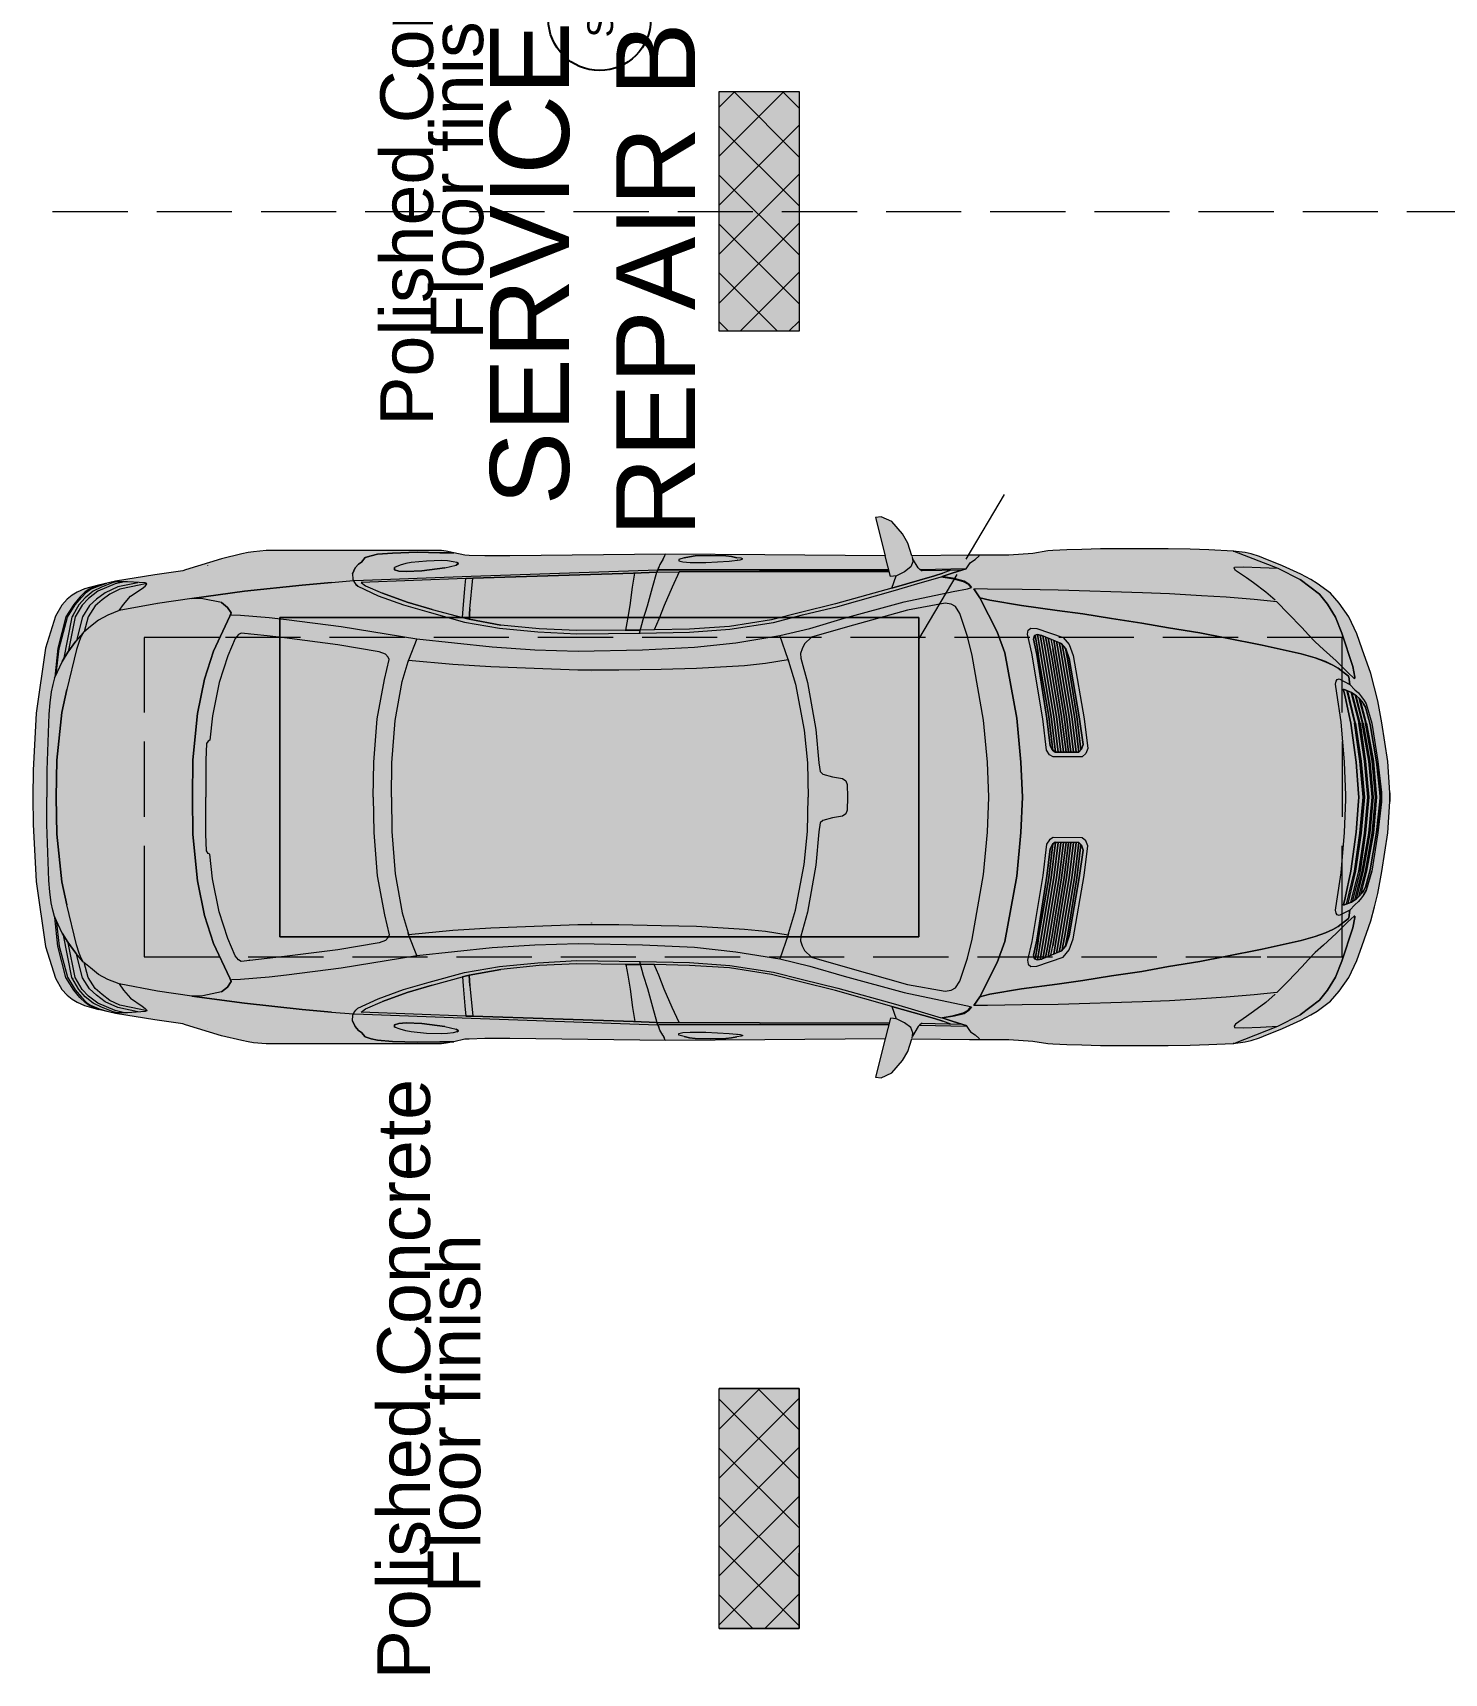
# Model space of a CAD drawing. Header units: millimetres. Extents: x -434067 to 834715, y -524312 to 693139.
# Drawn here: x 233157 to 238457, y 244383 to 250542 of the extents above; entities that cross this region are included whole.
import ezdxf

# ---------------------------------------------------------------- set-up
doc = ezdxf.new("R2010")
doc.units = ezdxf.units.MM
doc.layers.get('0').update_dxf_attribs({"color": 120})
doc.layers.add('Labels', color=7, linetype='Continuous')
doc.layers.add('PDF_2D Drafting - General', color=7, linetype='Continuous')
doc.layers.add('PDF_Interior$-$Furniture$', color=7, linetype='Continuous', true_color=0x6a6a6a)
doc.styles.add('PDF Arial-BoldMT', font='arial.ttf')
doc.styles.add('PDF ArialMT', font='arial.ttf')
doc.styles.get("Standard").update_dxf_attribs({"font": 'arial.ttf'})

# ---------------------------------------------------------------- blocks, each defined once
blk = doc.blocks.new('SD')
blk.add_circle((-7.6, 4.5), 100)
at = {"insert": (-43, 28.4), "char_height": 50, "attachment_point": 1}
blk.add_mtext_dynamic_manual_height_columns('SD', width=168.258, gutter_width=12.5, heights=[2.5], dxfattribs=at)

msp = doc.modelspace()

# ---------------------------------------------------------------- hatches: boundary and pattern name
at = {"layer": 'PDF_Interior$-$Furniture$', "true_color": 0xffffff, "transparency": 33554559}
for points in [[(238252.9, 247687.7), (238244.6, 247805.5), (238223, 247950.9), (238207.5, 248033.1), (238195, 248082.7), (238181, 248135.7), (238148.2, 248227.6), (238128.8, 248284.7), (238098.5, 248348.4), (238062.2, 248400), (238029.3, 248437.7), (237980.1, 248474.5), (237955.6, 248489.1), (237918.9, 248508.9), (237849.4, 248540.4), (237778.2, 248568.8), (237762.5, 248575.1), (237732.1, 248585.2), (237709.2, 248590.2), (237663.6, 248596), (237572.9, 248600.3), (237503.1, 248602.6), (237419.7, 248603.9), (237166.1, 248603.9), (237096, 248601.9), (237039.2, 248600.3), (236987, 248597.9), (236968.2, 248596.5), (236912.5, 248586.9), (236822.4, 248580.9), (236674.6, 248580.9), (236458.1, 248578.3), (236442.2, 248626.1), (236422.7, 248660.5), (236382, 248707), (236342.4, 248724.7), (236320.7, 248722.3), (236357.6, 248578.6), (235905.9, 248582.4), (235533.4, 248584.7), (234948.3, 248578), (234854.5, 248578), (234794.9, 248579.7), (234779.3, 248580.2), (234737.7, 248589.6), (234709.5, 248595.4), (234691.6, 248597.9), (234032.9, 248597.9), (233985.5, 248593.5), (233965.6, 248590.1), (233941.6, 248585.5), (233866, 248567.1), (233730.1, 248525.8), (233720.2, 248522.3), (233615, 248507.2), (233467.8, 248483.5), (233402.9, 248468.2), (233350.7, 248454.1), (233323.8, 248441.2), (233304.5, 248430.2), (233285.9, 248415.4), (233266.1, 248393.2), (233241.7, 248350.9), (233205.1, 248231.7), (233169.9, 247987.7), (233158.6, 247773.9), (233156.8, 247671.7), (238252.9, 247671.7)], [(238252.9, 247655.5), (238252.9, 247671.7), (233156.8, 247671.7), (233158.6, 247569.3), (233169.9, 247355.6), (233205.1, 247111.6), (233241.7, 246992.3), (233266.1, 246950.1), (233285.9, 246928), (233304.5, 246913), (233323.8, 246902), (233350.7, 246889.1), (233402.9, 246875.1), (233467.8, 246859.9), (233615, 246836.1), (233720.2, 246820.9), (233730.1, 246817.6), (233866, 246776.1), (233941.6, 246757.7), (233965.6, 246753.1), (233985.5, 246749.7), (234032.9, 246745.4), (234691.6, 246745.4), (234709.5, 246747.8), (234737.7, 246753.7), (234779.3, 246763.2), (234794.9, 246763.5), (234854.5, 246765.2), (234948.3, 246765.4), (235533.4, 246758.5), (235905.9, 246760.8), (236357.6, 246764.6), (236320.7, 246620.9), (236342.4, 246618.7), (236382, 246636.3), (236422.7, 246682.8), (236442.2, 246717.1), (236458.1, 246764.9), (236674.6, 246762.4), (236822.4, 246762.2), (236912.5, 246756.4), (236968.2, 246746.8), (236987, 246745.3), (237039.2, 246743.1), (237096, 246741.5), (237166.1, 246739.4), (237419.7, 246739.4), (237503.1, 246740.7), (237572.9, 246743.1), (237663.6, 246747.1), (237709.2, 246753), (237732.1, 246758.2), (237762.5, 246768.2), (237778.2, 246774.3), (237849.4, 246803), (237918.9, 246834.4), (237955.6, 246854.1), (237980.1, 246868.8), (238029.3, 246905.6), (238062.2, 246943.4), (238098.5, 246994.9), (238128.8, 247058.5), (238148.2, 247115.5), (238181, 247207.7), (238195, 247260.5), (238207.5, 247310.2), (238223, 247392.4), (238244.6, 247537.7)]]:
    msp.add_hatch(color=7, dxfattribs=at).paths.add_polyline_path(points)

# ---------------------------------------------------------------- linework, layer by layer
at = {"layer": 'PDF_2D Drafting - General', "color": 253, "lineweight": 18, "true_color": 0xaaaaaa}
for points in [[(235734.7, 250078.9), (235977.1, 250321.3)], [(235734.7, 250262.7), (235793.3, 250321.3)], [(236034.5, 250075.4), (235788.6, 250321.3)], [(236034.5, 250259.2), (235972.4, 250321.3)], [(235734.7, 249894.9), (236034.5, 250194.9)], [(236034.5, 249891.6), (235734.7, 250191.5)], [(235734.7, 249711.1), (236034.5, 250011.1)], [(236034.5, 249707.7), (235734.7, 250007.7)], [(235734.7, 249527.3), (236034.5, 249827.3)], [(236034.5, 249523.9), (235734.7, 249823.9)], [(235953.2, 249421.5), (235734.7, 249640.1)], [(235812.5, 249421.5), (236034.5, 249643.5)], [(235769.4, 249421.5), (235734.7, 249456.3)], [(235996.3, 249421.5), (236034.5, 249459.7)], [(235734.7, 245299.3), (235886.4, 245451.1)], [(236034.5, 245295.9), (235879.3, 245451.1)], [(235734.7, 245115.5), (236034.5, 245415.4)], [(236034.5, 245112.1), (235734.7, 245411.9)], [(235734.7, 244931.6), (236034.5, 245231.6)], [(236034.5, 244928.3), (235734.7, 245228.1)], [(235734.7, 244747.8), (236034.5, 245047.8)], [(236034.5, 244744.3), (235734.7, 245044.3)], [(235734.7, 244564), (236034.5, 244864)], [(236034.5, 244560.5), (235734.7, 244860.5)], [(235860, 244551.2), (235734.7, 244676.7)], [(235905.7, 244551.2), (236034.5, 244680.2)]]:
    msp.add_lwpolyline(points, dxfattribs=at)
at = {"layer": 'PDF_2D Drafting - General', "color": 8, "lineweight": 15, "true_color": 0x7f7f7f}
for points in [[(236034.5, 249421.5), (235734.7, 249421.5), (235734.7, 250321.3), (236034.5, 250321.3)], [(236484.3, 248346.8), (234084.5, 248346.8), (234084.5, 247147), (236484.3, 247147)], [(236484.3, 247147), (236484.3, 248346.8), (234084.5, 248346.8), (234084.5, 247147)], [(236034.5, 244551.2), (235734.7, 244551.2), (235734.7, 245451.1), (236034.5, 245451.1)]]:
    msp.add_lwpolyline(points, close=True, dxfattribs=at)
for points in [[(233231.4, 249871.3), (233513.6, 249871.3)], [(233622.6, 249871.3), (233904.8, 249871.3)], [(234013.8, 249871.3), (234295.8, 249871.3)], [(234405, 249871.3), (234687, 249871.3)], [(234796.1, 249871.3), (235078.2, 249871.3)], [(235187.2, 249871.3), (235469.4, 249871.3)], [(235578.4, 249871.3), (235860.6, 249871.3)], [(235969.6, 249871.3), (236251.8, 249871.3)], [(236360.8, 249871.3), (236643, 249871.3)], [(236752, 249871.3), (237034.2, 249871.3)], [(237143.1, 249871.3), (237425.4, 249871.3)], [(237534.3, 249871.3), (237816.6, 249871.3)], [(237925.5, 249871.3), (238207.8, 249871.3)], [(238316.7, 249871.3), (238598.8, 249871.3)], [(236662, 248565.9), (236805.4, 248808.9)], [(236484.3, 248264.8), (236627.7, 248507.7)], [(234084.5, 247147), (234084.5, 248346.8)], [(234084.5, 248346.8), (236484.3, 248346.8)], [(236484.3, 248346.8), (236484.3, 247147)], [(233856.7, 248272), (233574.4, 248272), (233574.4, 247989.8)], [(234162.2, 248272), (233879.9, 248272)], [(234553.4, 248272), (234271.1, 248272)], [(234944.6, 248272), (234662.3, 248272)], [(235335.8, 248272), (235053.5, 248272)], [(235727, 248272), (235444.7, 248272)], [(236118, 248272), (235835.9, 248272)], [(236509.2, 248272), (236227.1, 248272)], [(236900.4, 248272), (236618.3, 248272)], [(237291.6, 248272), (237009.3, 248272)], [(237682.8, 248272), (237400.5, 248272)], [(238074, 247989.8), (238074, 248272), (237791.7, 248272)], [(233574.4, 247880.8), (233574.4, 247598.6)], [(238074, 247880.8), (238074, 247598.6)], [(233574.4, 247489.6), (233574.4, 247354.2), (233574.4, 247072), (233856.7, 247072)], [(237791.7, 247072), (238074, 247072), (238074, 247354.2), (238074, 247489.6)], [(236484.3, 247147), (234084.5, 247147)], [(233965.6, 247072), (234247.9, 247072)], [(234356.8, 247072), (234639.1, 247072)], [(234748, 247072), (235030.1, 247072)], [(235139.2, 247072), (235421.3, 247072)], [(235530.4, 247072), (235812.5, 247072)], [(235921.5, 247072), (236203.7, 247072)], [(236312.7, 247072), (236594.9, 247072)], [(236703.8, 247072), (236986.1, 247072)], [(237095, 247072), (237377.3, 247072)], [(237486.2, 247072), (237768.5, 247072)], [(236034.5, 244942.4), (236034.5, 245169), (236034.5, 245451.1), (235734.7, 245451.1)], [(235734.7, 244551.2), (236034.5, 244551.2), (236034.5, 244833.5)]]:
    msp.add_lwpolyline(points, dxfattribs=at)
at = {"layer": 'PDF_2D Drafting - General', "color": 7, "lineweight": 0, "true_color": 0xffffff, "transparency": 33554559}
for points in [[(236034.5, 249421.5), (235734.7, 249421.5), (236034.5, 250321.3), (235734.7, 250321.3)], [(236484.3, 247147), (234084.5, 247147), (236484.3, 248346.8), (234084.5, 248346.8)], [(234084.5, 247147), (234084.5, 248346.8), (236484.3, 247147), (236484.3, 248346.8)], [(236484.3, 247147), (234084.5, 247147), (236484.3, 248346.8), (234084.5, 248346.8)], [(236034.5, 244551.2), (235734.7, 244551.2), (236034.5, 245451.1), (235734.7, 245451.1)]]:
    msp.add_solid(points, dxfattribs=at)
at = {"layer": 'PDF_2D Drafting - General', "lineweight": 0, "transparency": 33554559}
for points in [[(236484.3, 247147), (234084.5, 247147), (236484.3, 248346.8), (234084.5, 248346.8)], [(234084.5, 247147), (234084.5, 248346.8), (236484.3, 247147), (236484.3, 248346.8)], [(236484.3, 247147), (234084.5, 247147), (236484.3, 248346.8), (234084.5, 248346.8)]]:
    msp.add_solid(points, dxfattribs=at)
at = {"layer": 'PDF_Interior$-$Furniture$', "lineweight": 20}
for points in [[(238252.9, 247687.7), (238252.9, 247671.7), (238252.9, 247687.7), (238252.9, 247671.7), (238252.9, 247655.5), (238252.9, 247671.7), (238252.9, 247687.7), (238244.6, 247805.5), (238223, 247950.9), (238207.5, 248033.1), (238195, 248082.7), (238181, 248135.7), (238148.2, 248227.6), (238128.8, 248284.7), (238098.5, 248348.4), (238062.2, 248400), (238029.3, 248437.7), (237980.1, 248474.5), (237955.6, 248489.1), (237918.9, 248508.9), (237849.4, 248540.4), (237778.2, 248568.8), (237762.5, 248575.1), (237732.1, 248585.2), (237709.2, 248590.2), (237663.6, 248596), (237572.9, 248600.3), (237503.1, 248602.6), (237419.7, 248603.9), (237166.1, 248603.9), (237096, 248601.9), (237039.2, 248600.3), (236987, 248597.9), (236968.2, 248596.5), (236912.5, 248586.9), (236822.4, 248580.9), (236674.6, 248580.9), (236458.1, 248578.3), (236442.2, 248626.1), (236422.7, 248660.5), (236382, 248706.9), (236342.4, 248724.7), (236320.7, 248722.3), (236357.6, 248578.6), (235905.9, 248582.4), (235533.4, 248584.7), (234948.3, 248578), (234854.5, 248578), (234794.9, 248579.7), (234779.3, 248580.2), (234737.5, 248589.6), (234709.5, 248595.4), (234691.6, 248597.9), (234032.9, 248597.9), (233985.5, 248593.5), (233965.6, 248590.1), (233941.6, 248585.5), (233866, 248567.1), (233730.1, 248525.8), (233720.2, 248522.3), (233615, 248507.2), (233467.8, 248483.5), (233402.9, 248468.2), (233350.7, 248454.1), (233323.8, 248441.2), (233304.5, 248430.2), (233285.9, 248415.4), (233266.1, 248393.2), (233241.7, 248350.9), (233205.1, 248231.7), (233169.9, 247987.7), (233158.6, 247773.9), (233156.8, 247671.7), (233158.6, 247569.3), (233169.9, 247355.6), (233205.1, 247111.6), (233241.7, 246992.3), (233266.1, 246950.1), (233285.9, 246928), (233304.5, 246913), (233323.8, 246902), (233350.7, 246889.1), (233402.9, 246875.1), (233399.1, 246876.7), (233368.2, 246890.2), (233353.1, 246901.1), (233333.9, 246920.3), (233311.2, 246947.8), (233281.4, 246994.9), (233250.4, 247112.2), (233239.1, 247220.6)], [(235531, 248584.7), (235527.1, 248574.3), (235522.1, 248564.7), (235511.9, 248545.9), (235507.9, 248535.3), (235504, 248525.6), (235507.9, 248535.3)], [(235644.3, 248577.5), (235643.6, 248577.5), (235623.3, 248574.5), (235602.3, 248569.9), (235582.5, 248564.7), (235582.3, 248559.1), (235597.9, 248555.2), (235625.2, 248553.1), (235683.9, 248553.6), (235771.6, 248558.3), (235813.4, 248563.2), (235822.6, 248566.5), (235817.2, 248568.7)], [(235602.3, 248569.9), (235623.3, 248574.5), (235643.6, 248577.5)], [(236074.6, 248305.6), (236203.5, 248343.8), (236429, 248405), (236613.4, 248444), (236666.4, 248454.2), (236681.8, 248459.1), (236671.1, 248471.2), (236653.5, 248483), (236617.5, 248492.6), (236571.3, 248500.1), (236604.8, 248511.6), (236632.5, 248520.4), (236661.5, 248529.2), (236671.3, 248544), (236678.1, 248552.6), (236695, 248564.1), (236709.8, 248577.5), (236711.2, 248580.9)], [(236458.6, 248575.8), (236461.9, 248555.8), (236453.8, 248536.8), (236430.3, 248518.5), (236399.8, 248503.1), (236377.9, 248500.9), (236357.6, 248578.6)], [(237666.4, 248596), (237663.6, 248596), (237666.4, 248596), (237831.4, 248531.1), (237916.4, 248489.1), (237987.8, 248433.6), (238018.3, 248396.7), (238048, 248347.6), (238018.3, 248396.7), (237987.8, 248433.6), (237916.4, 248489.1)], [(233814.5, 248540.7), (233814.2, 248541.5)], [(234279, 248478), (234168.2, 248468.4), (233952, 248445.3), (234168.2, 248468.4), (234279, 248478), (234360.5, 248484.9), (234364.2, 248485.3), (234802.4, 248501.5), (235504, 248525.6), (235888, 248525.3), (236370.8, 248525.9), (235888, 248525.3), (235508.9, 248525.6)], [(234357, 248511), (234366.7, 248532.4), (234379.6, 248547.3), (234386.9, 248552.2), (234391.3, 248554.7), (234386.9, 248552.2), (234379.6, 248547.3), (234366.7, 248532.4), (234357, 248511), (234358.1, 248490.4), (234361.9, 248481.6), (234369.3, 248470.9)], [(234364.2, 248485.3), (234802.4, 248501.5), (235504, 248525.6), (235499.8, 248516.8), (235504, 248525.6)], [(234577.6, 248552.8), (234557.5, 248548.7), (234536.7, 248542.7), (234515.2, 248534.6), (234515.2, 248525.9), (234530.9, 248520.9), (234558.4, 248518.7), (234617.1, 248521.7), (234704.5, 248532.7), (234617.1, 248521.7), (234558.4, 248518.7), (234530.9, 248520.9), (234515.2, 248525.9), (234515.2, 248534.6)], [(234735.1, 248555.6), (234714.1, 248558.9), (234693, 248560.5), (234635.6, 248558.1), (234578.2, 248552.8), (234577.6, 248552.8), (234557.5, 248548.7), (234536.7, 248542.7)], [(234749.6, 248553), (234735.1, 248555.6), (234714.1, 248558.9), (234693, 248560.5), (234635.6, 248558.1), (234578.2, 248552.8)], [(234685.6, 248530.3), (234685.3, 248531.6)], [(234704.5, 248532.7), (234746, 248542.4)], [(234798.3, 248379.1), (234795.4, 248339.7), (234798.3, 248379.1), (234809, 248494.2), (235412.3, 248513.3), (235499.8, 248516.8), (235584.5, 248517.9), (235886.2, 248519.2), (236372.7, 248519.5), (235886.2, 248519.2), (235584.5, 248517.9)], [(235435.3, 248287.9), (235449, 248339.1), (235464.5, 248389.9), (235483.7, 248459.2), (235499.8, 248516.8), (235412.3, 248513.3), (234809, 248494.2)], [(236604.6, 248523.9), (236574.3, 248512.7), (236542.5, 248503), (236382.6, 248457.2), (236170.5, 248397.8), (236039.8, 248365.1), (235931.2, 248337.7), (235772.7, 248312.5), (235622.6, 248303.3), (235490.8, 248300.3), (235438.1, 248299.2)], [(235583.9, 248517.9), (235557.5, 248461), (235527.9, 248391.6), (235507.9, 248339.9), (235489.8, 248300.1)], [(235522.1, 248564.7), (235527.1, 248574.3)], [(235524.3, 248559.6), (235523.8, 248559.6)], [(235582.5, 248564.7), (235582.3, 248559.1), (235597.9, 248555.2), (235625.2, 248553.1), (235683.9, 248553.6), (235771.6, 248558.3), (235813.4, 248563.2), (235822.6, 248566.5), (235817.2, 248568.7), (235801, 248571), (235780.1, 248575.4), (235801, 248571)], [(235802.6, 248561.9), (235802.3, 248562.1)], [(236496, 248520.6), (236487.6, 248526.5), (236481, 248532.7), (236459.8, 248568.4)], [(236487, 248527.2), (236662.6, 248530.8)], [(236647.1, 248524.8), (236494.6, 248521.5)], [(236661.5, 248529.2), (236632.5, 248520.4), (236604.8, 248511.6), (236571.3, 248500.1), (236617.5, 248492.6), (236653.5, 248483), (236671.1, 248471.2), (236681.8, 248459.1)], [(236657.5, 248528.1), (236657.5, 248528.1)], [(237821.8, 248411.1), (237787.3, 248442.1), (237740.9, 248476.5), (237713.7, 248495.1), (237673, 248523.2), (237668.1, 248531.4), (237669.7, 248536.1), (237702.7, 248537.1), (237766.6, 248534.4), (237831.4, 248531.1)], [(237831.4, 248531.1), (237831.4, 248531.1)], [(237831.4, 248531.1), (237831.4, 248531.1)], [(233402.9, 248468.2), (233399.1, 248466.6), (233368.2, 248453.1), (233353.1, 248442.3), (233333.9, 248422.9), (233311.2, 248395.4), (233281.4, 248348.4), (233250.4, 248231.1), (233239.1, 248122.8)], [(233245, 248133.8), (233255.9, 248230.3), (233286.6, 248347.5), (233316.4, 248394.5), (233339.2, 248422), (233359, 248441.9), (233373.8, 248452.5), (233405.6, 248465.7), (233435, 248475.1)], [(233473, 248480.6), (233458.7, 248477.3), (233415.2, 248460), (233384, 248444.9), (233353.7, 248420.6), (233329.6, 248394.2), (233303.7, 248347.9), (233271.6, 248189.4)], [(233501, 248480.6), (233465.5, 248472.6), (233401.2, 248444.9), (233366.3, 248418.4), (233342.1, 248393.4), (233315.6, 248348.4), (233289.4, 248218.2)], [(233551.7, 248477.2), (233475.6, 248461.8), (233428.1, 248439.6), (233395.7, 248415.2), (233369.4, 248391.3), (233343.5, 248349.2), (233321.1, 248260.7)], [(233584.4, 248473.7), (233561.9, 248468.8), (233483.6, 248452.5), (233445.5, 248434.2), (233416.9, 248412.6), (233391.3, 248390.2), (233364.9, 248348.4), (233349.3, 248292.7)], [(233481.7, 248372.3), (233497.6, 248395.6), (233524, 248426.4), (233567.5, 248455.6), (233579.3, 248464.6), (233583.9, 248470.1), (233584.4, 248474), (233579.3, 248476.2), (233513, 248480.6), (233457.3, 248480.9)], [(233491.1, 248478.4), (233491.4, 248478.4)], [(234377.3, 248464.3), (234369.3, 248470.9), (234377.3, 248464.3), (234453.2, 248428.3), (234549.4, 248393.5), (234644.6, 248366.5), (234778.1, 248329.2), (234908.9, 248306.9), (235053.5, 248293.1), (235199.8, 248285), (235437.2, 248287.9), (235622.4, 248291.5), (235774.6, 248302.6), (235938.1, 248328), (236046.6, 248356.1), (236179.5, 248388), (236396.4, 248448.9), (236468.1, 248469.9), (236568, 248499.3), (236613.9, 248491.5), (236650.9, 248481.6), (236668.8, 248471.2), (236679, 248458.9)], [(234656.5, 248377), (234562.3, 248404.4), (234656.5, 248377), (234769.9, 248345.9), (234773, 248379.1), (234779.6, 248455), (234782.3, 248493.2), (234389.9, 248478.1), (234406.5, 248465.4), (234470, 248438.2)], [(235381.4, 248299.2), (235438.1, 248299.2), (235381.4, 248299.2), (235200.2, 248297.3), (235057.6, 248303.9), (234914.1, 248318.2), (234795.4, 248339.7), (234769.9, 248345.9), (234773, 248379.1), (234779.6, 248455), (234782.3, 248493.2), (234809, 248494.2), (234782.3, 248493.2)], [(235384.2, 248299.2), (235391.6, 248339.7), (235399.4, 248391.6), (235409, 248461), (235416.9, 248513.5)], [(236382.5, 248457), (236399.3, 248503.1)], [(236382.6, 248457.2), (236542.5, 248503), (236574.3, 248512.7)], [(233864.9, 248403), (233888.1, 248384.2), (233902.1, 248363.7), (233896.3, 248351.4), (233834.8, 248220.3), (233802.1, 248115.2), (233775.5, 247986.1), (233757.5, 247811.5), (233755.9, 247671.5), (233757.5, 247811.5), (233775.5, 247986.1), (233802.1, 248115.2), (233834.8, 248220.3), (233896.3, 248351.4), (233902.1, 248363.7), (233888.1, 248384.2), (233864.9, 248403), (233794.7, 248416.8), (233754, 248418.2), (233952, 248445.3), (233754, 248418.2), (233624.8, 248399.2), (233481.7, 248372.3), (233438.4, 248355.6), (233403.5, 248336.6), (233373, 248312.1), (233348.3, 248292), (233347.1, 248292), (233338.8, 248276.4), (233330.3, 248256.4), (233321, 248225.8), (233284.5, 248076.1), (233265.6, 247989.4), (233247.6, 247811), (233244.1, 247671.5), (233247.6, 247811), (233265.6, 247989.4), (233284.5, 248076.1)], [(233623.7, 248396.7), (233623.8, 248396.7)], [(234472.6, 248438.3), (234472.6, 248438.3)], [(236746.3, 247671.8), (236741.1, 247803.1), (236726.8, 247961.1), (236684, 248203.9), (236666.6, 248275.3), (236638.3, 248362.1), (236622.1, 248387.2), (236605.7, 248396.2), (236582.6, 248400), (236441.1, 248374.3), (236215.5, 248311), (236081.2, 248272.5), (236055.1, 248247.1), (236045.5, 248229.4), (236039.8, 248211.5), (236040.3, 248193.5), (236065.8, 248102.6), (236097.6, 247926.2), (236108.7, 247801.4), (236113.9, 247767.7), (236124, 247758.3), (236160, 247748.7), (236197.1, 247742.6), (236209.2, 247733.8), (236214.9, 247719.8), (236215.8, 247671.7), (236214.9, 247623.4), (236209.2, 247609.6), (236197.1, 247600.6), (236160, 247594.6), (236124, 247584.9), (236113.9, 247575.6), (236108.7, 247542), (236097.6, 247417.1), (236065.8, 247240.7), (236040.3, 247149.7), (236039.8, 247131.9), (236045.5, 247114), (236055.1, 247096), (236081.2, 247070.9), (236215.5, 247032.4), (236441.1, 246968.8), (236582.6, 246943.4), (236605.7, 246947), (236622.1, 246956.1), (236638.3, 246981.1), (236666.6, 247067.9), (236684, 247139.3), (236726.8, 247382), (236741.1, 247540.1), (236746.3, 247671.5)], [(238049, 248185.8), (238051.3, 248183.6), (238003.7, 248226.5), (237972.2, 248255), (237947.6, 248280.9), (237921.5, 248308.5), (237871, 248361.8), (237827.6, 248405.5), (237742.8, 248414), (237638.4, 248422.5), (237545, 248428.4), (237424.8, 248435.7), (237324, 248439.6), (237006.8, 248449.5), (236872.1, 248451.7), (236742.2, 248453.1), (236690.2, 248453.9)], [(236730.9, 248416.2), (236730.9, 248416)], [(233308.6, 248353.1), (233307.9, 248352)], [(233372.4, 248391.2), (233372.4, 248391.2)], [(233394.3, 248390.1), (233394.3, 248390.1)], [(233898.8, 248356.7), (233904.8, 248356.4), (233936.7, 248354.7), (234044.4, 248346.5), (234109, 248338.5), (234314.4, 248312.1), (234599.3, 248266), (234739.7, 248251.2), (234881.5, 248235.8), (235042.1, 248225.6), (235204.3, 248220.4), (235445.7, 248225.6), (235641.6, 248234.7), (235796.8, 248252), (235962.2, 248278.4), (236074.3, 248305.8)], [(234769.9, 248345.9), (234795.4, 248339.7), (234914.1, 248318.2)], [(236894.1, 248387.7), (236894.1, 248387.7)], [(236895.4, 248387.6), (236895.4, 248387.6)], [(236895.4, 248387.6), (236895.4, 248387.6)], [(237948.6, 248279.7), (237947.6, 248280.9), (237921.5, 248308.5), (237871, 248361.8)], [(233345.2, 248288.2), (233318.3, 248257.4), (233287.8, 248216), (233266.9, 248181.6), (233238.8, 248119.9), (233231.8, 248095.3), (233225.7, 248067.7), (233220.8, 248026.5), (233217.4, 247983.6), (233209.4, 247773.2), (233208.9, 247671.5)], [(234434.5, 247671.8), (234437, 247803.9), (234449.3, 247966.3), (234477.9, 248113.3), (234494.9, 248188.3), (234491.7, 248198.1), (234480.9, 248209.2), (234457, 248217.7), (234302, 248244), (234101.8, 248270.3), (234037.2, 248277.2), (233939.5, 248287.9), (233929.8, 248282.5), (233916.9, 248267.6), (233888.6, 248202.6), (233856.7, 248101.9), (233831.4, 247977.6), (233821.3, 247885.5), (233814.7, 247882.8), (233809.2, 247873.1), (233806.1, 247810.8), (233806.1, 247671.8)], [(233971, 248283.6), (233968.6, 248284.7)], [(235994.1, 248183), (235992.7, 248188.6), (235962.2, 248278.4)], [(237018.6, 248249.3), (237036.2, 248229.1), (237048.8, 248192.3), (237086.4, 247974), (237100.5, 247869.9), (237094.4, 247852.2), (237085, 247841.3), (236996.1, 247840.5), (236985.6, 247848.1), (236976.5, 247864.9), (236964.4, 247967.3), (236927.1, 248207.8), (236914.4, 248264.6), (236918.5, 248278.7), (236928.2, 248282.7), (236945.5, 248279.5)], [(233266.9, 248181.6), (233287.8, 248216), (233318.3, 248257.4)], [(234599.3, 248266), (234567.1, 248186.6), (234566, 248181.1)], [(236979.9, 248264.9), (236986.9, 248229.8)], [(234503.4, 247671.8), (234505.3, 247800.8), (234517.2, 247959.4), (234544.3, 248106.1), (234566, 248181.1), (234567.1, 248186.6), (234733.9, 248171.2), (234876.2, 248161.9), (235039.7, 248155.8), (235204, 248149.7), (235356.8, 248149.8), (235516, 248153.1), (235649.6, 248156.1), (235829.2, 248166.5), (235908.7, 248174.5), (235992.7, 248188.6), (235994.1, 248183), (236021.1, 248095.7), (236052.9, 247924), (236065.8, 247800.8), (236068.2, 247671.8)], [(235992.8, 248188.3), (235992.8, 248188.3)], [(238092.8, 248142), (238051.3, 248183.6)], [(233238.8, 248119.9), (233239.1, 248122.9)], [(238207.5, 247538), (238221, 247654.4), (238221, 247671.7), (238221, 247654.4), (238207.5, 247538), (238184.7, 247394.2), (238164.1, 247321.2), (238155.1, 247306.1), (238152.9, 247303.3), (238146.1, 247294), (238134.3, 247280.2), (238121.6, 247268.1), (238102, 247248.1), (238098.5, 247219.3), (238102, 247248.1), (238062.2, 247227.5), (238055.1, 247229.5), (238050.4, 247236), (238048.6, 247247.5), (238053.2, 247281), (238069.7, 247388), (238082.1, 247539.8), (238087.2, 247663.2), (238087.2, 247671.7), (238087.2, 247680), (238082.1, 247803.6), (238069.7, 247955.3), (238053.2, 248062.4), (238048.6, 248095.9), (238050.4, 248107.2), (238055.1, 248113.8), (238062.2, 248115.7), (238102, 248095.3), (238098.5, 248123.9), (238102, 248095.3), (238121.6, 248075.3), (238134.3, 248063.2), (238146.1, 248049.2), (238152.9, 248040.1), (238155.1, 248037.1), (238164.1, 248022.1), (238184.7, 247949.2), (238207.5, 247805.3)], [(238095.2, 248139.7), (238092.8, 248142), (238092.5, 248142.4)], [(238094.9, 248140.1), (238118.9, 248117.9)], [(233283.7, 248068.7), (233283.9, 248068.7)], [(238089.4, 248073.1), (238119.2, 247949.2)], [(238124.1, 247949.2), (238094.9, 248070.9)], [(238106.5, 248066.2), (238136.5, 247949.2)], [(238140.5, 247949.2), (238111.1, 248063.7)], [(238121.3, 248056.9), (238149, 247949.2)], [(238152.7, 247949.2), (238125.8, 248053.7)], [(238136.5, 248044.2), (238160.9, 247949.2)], [(238165.2, 247949.2), (238142.5, 248037.4)], [(238155.1, 248037.1), (238164.1, 248022.1), (238184.7, 247949.2)], [(236988.3, 247822.9), (236975.1, 247830.8)], [(233345.2, 247055), (233318.3, 247085.8), (233287.8, 247127.3), (233266.9, 247161.8), (233238.8, 247223.4), (233231.8, 247247.9), (233225.7, 247275.6), (233220.8, 247316.6), (233217.4, 247359.6), (233209.4, 247569.9), (233208.9, 247671.7)], [(233864.9, 246940.4), (233888.1, 246959.1), (233902.1, 246979.5), (233896.3, 246992), (233834.8, 247122.9), (233802.1, 247228), (233775.5, 247357.2), (233757.5, 247531.7), (233755.9, 247671.7), (233757.5, 247531.7), (233775.5, 247357.2), (233802.1, 247228), (233834.8, 247122.9), (233896.3, 246992), (233902.1, 246979.5), (233888.1, 246959.1), (233864.9, 246940.4), (233794.7, 246926.4), (233754, 246925), (233952, 246897.9), (233754, 246925), (233624.8, 246944), (233481.7, 246971), (233438.4, 246987.6), (233403.5, 247006.6), (233373, 247031.3), (233348.3, 247051.2), (233347.1, 247051.2), (233338.8, 247066.8), (233330.3, 247086.8), (233321, 247117.6), (233284.5, 247267.1), (233265.6, 247353.9), (233247.6, 247532.4), (233244.1, 247671.7), (233247.6, 247532.4), (233265.6, 247353.9), (233284.5, 247267.1)], [(234434.5, 247671.5), (234437, 247539.4), (234449.3, 247377), (234477.9, 247230), (234494.9, 247154.9), (234491.7, 247145.1), (234480.9, 247134.1), (234457, 247125.4), (234302, 247099.3), (234101.8, 247073.1), (234037.2, 247066), (233939.5, 247055.5), (233929.8, 247060.8), (233916.9, 247075.6), (233888.6, 247140.7), (233856.7, 247241.3), (233831.4, 247365.7), (233821.3, 247457.7), (233814.7, 247460.4), (233809.2, 247470.3), (233806.1, 247532.5), (233806.1, 247671.5)], [(234503.4, 247671.5), (234505.3, 247542.6), (234517.2, 247383.9), (234544.3, 247237.1), (234566, 247162.1), (234567.1, 247156.6), (234733.9, 247172.1), (234876.2, 247181.4), (235039.7, 247187.6), (235204, 247193.7), (235356.8, 247193.5), (235516, 247190.1), (235649.6, 247187.2), (235829.2, 247176.9), (235908.7, 247168.8), (235992.7, 247154.7), (235994.1, 247160.2), (236021.1, 247247.5), (236052.9, 247419.3), (236065.8, 247542.6), (236068.2, 247671.5)], [(236357.6, 246764.6), (236320.7, 246620.9), (236342.4, 246618.7), (236382, 246636.3), (236422.7, 246682.8), (236442.2, 246717.1), (236458.1, 246764.9), (236674.6, 246762.4), (236822.4, 246762.2), (236912.5, 246756.4), (236968.2, 246746.8), (236987, 246745.3), (237039.2, 246743.1), (237096, 246741.5), (237166.1, 246739.4), (237419.7, 246739.4), (237503.1, 246740.7), (237572.9, 246743.1), (237663.6, 246747.1), (237709.2, 246753), (237732.1, 246758.2), (237762.5, 246768.2), (237778.2, 246774.3), (237849.4, 246803), (237918.9, 246834.4), (237955.6, 246854.1), (237980.1, 246868.8), (238029.3, 246905.6), (238062.2, 246943.4), (238098.5, 246994.9), (238128.8, 247058.5), (238148.2, 247115.5), (238181, 247207.7), (238195, 247260.5), (238207.5, 247310.2), (238223, 247392.4), (238244.6, 247537.7), (238252.9, 247655.5)], [(237018.6, 247093.8), (237036.2, 247114.3), (237048.8, 247150.9), (237086.4, 247369.3), (237100.5, 247473.2), (237094.4, 247491.2), (237085, 247502), (236996.1, 247502.6), (236985.6, 247495.1), (236976.5, 247478.3), (236964.4, 247375.9), (236927.1, 247135.5), (236914.4, 247078.6), (236918.5, 247064.6), (236928.2, 247060.7), (236945.5, 247063.8)], [(236988.3, 247520.3), (236975.1, 247512.4)], [(238089.4, 247270.3), (238119.2, 247394)], [(238124.1, 247394), (238094.9, 247272.5)], [(238106.5, 247277.2), (238136.5, 247394)], [(238140.5, 247394), (238111.1, 247279.5)], [(238121.3, 247286.5), (238149, 247394)], [(238152.7, 247394), (238125.8, 247289.6)], [(238136.5, 247299.2), (238160.9, 247394)], [(238165.2, 247394), (238142.5, 247305.8)], [(238155.1, 247306.1), (238164.1, 247321.2), (238184.7, 247394.2)], [(233238.8, 247223.4), (233239.1, 247220.4)], [(233283.7, 247274.7), (233283.9, 247274.5)], [(238094.9, 247203.3), (238118.9, 247225.3)], [(233245, 247209.6), (233255.9, 247112.9), (233286.6, 246995.7), (233316.4, 246948.7), (233339.2, 246921.2), (233359, 246901.2), (233373.8, 246890.7), (233405.6, 246877.7), (233435, 246868.2)], [(233266.9, 247161.8), (233287.8, 247127.3), (233318.3, 247085.8)], [(234599.3, 247077.3), (234567.1, 247156.6), (234566, 247162.1)], [(238092.8, 247201.2), (238051.3, 247159.6)], [(238095.2, 247203.6), (238092.8, 247201.2), (238092.5, 247200.9)], [(233473, 246862.7), (233458.7, 246866), (233415.2, 246883.2), (233384, 246898.4), (233353.7, 246922.8), (233329.6, 246949.2), (233303.7, 246995.3), (233271.6, 247153.9)], [(233501, 246862.6), (233465.5, 246870.6), (233401.2, 246898.2), (233366.3, 246925), (233342.1, 246950), (233315.6, 246994.9), (233289.4, 247125.1)], [(233898.8, 246986.6), (233904.8, 246986.8), (233936.7, 246988.7), (234044.4, 246996.8), (234109, 247004.7), (234314.4, 247031.3), (234599.3, 247077.3), (234739.7, 247092), (234881.5, 247107.5), (235042.1, 247117.7), (235204.3, 247122.8), (235445.7, 247117.7), (235641.6, 247108.6), (235796.8, 247091.2), (235962.2, 247064.9), (236074.3, 247037.4)], [(235994.1, 247160.2), (235992.7, 247154.7), (235962.2, 247064.9)], [(235992.8, 247155), (235992.8, 247155)], [(238049, 247157.4), (238051.3, 247159.6), (238003.7, 247116.6), (237972.2, 247088.2), (237947.6, 247062.2), (237921.5, 247034.7), (237871, 246981.4), (237827.6, 246937.9), (237742.8, 246929.4), (237638.4, 246920.9), (237545, 246914.8), (237424.8, 246907.7), (237324, 246903.6), (237006.8, 246893.7), (236872.1, 246891.6), (236742.2, 246890.1), (236690.2, 246889.3)], [(236979.9, 247078.3), (236986.9, 247113.3)], [(233551.7, 246866.2), (233475.6, 246881.6), (233428.1, 246903.7), (233395.7, 246928), (233369.4, 246951.9), (233343.5, 246994.2), (233321.1, 247082.5)], [(233584.4, 246869.5), (233561.9, 246874.3), (233483.6, 246890.9), (233445.5, 246908.9), (233416.9, 246930.6), (233391.3, 246953.1), (233364.9, 246994.9), (233349.3, 247050.6)], [(233971, 247059.7), (233968.6, 247058.6)], [(234377.3, 246879.1), (234369.3, 246872.5), (234377.3, 246879.1), (234453.2, 246915.1), (234549.4, 246949.8), (234644.6, 246976.9), (234778.1, 247014), (234908.9, 247036.3), (235053.5, 247050.1), (235199.8, 247058.3), (235437.2, 247055.5), (235622.4, 247051.7), (235774.6, 247040.5), (235938.1, 247015.2), (236046.6, 246987.2), (236179.5, 246955.3), (236396.4, 246894.5), (236468.1, 246873.4), (236568, 246844), (236613.9, 246851.9), (236650.9, 246861.6), (236668.8, 246872), (236679, 246884.4)], [(235381.4, 247044.2), (235438.1, 247044.2), (235381.4, 247044.2), (235200.2, 247045.9), (235057.6, 247039.4), (234914.1, 247025.1), (234795.4, 247003.6), (234769.9, 246997.3), (234773, 246964.1), (234779.6, 246888.3), (234782.3, 246850), (234809, 246849.2), (234782.3, 246850)], [(235435.3, 247055.5), (235449, 247004.2), (235464.5, 246953.4), (235483.7, 246884.1), (235499.8, 246826.5), (235412.3, 246830), (234809, 246849.2)], [(235384.2, 247044.2), (235391.6, 247003.6), (235399.4, 246951.5), (235409, 246882.4), (235416.9, 246829.7)], [(236604.6, 246819.3), (236574.3, 246830.5), (236542.5, 246840.4), (236382.6, 246886.1), (236170.5, 246945.6), (236039.8, 246978.3), (235931.2, 247005.6), (235772.7, 247030.8), (235622.6, 247040.1), (235490.8, 247043.1), (235438.1, 247044.2)], [(235583.9, 246825.4), (235557.5, 246882.4), (235527.9, 246951.5), (235507.9, 247003.3), (235489.8, 247043.1)], [(237948.6, 247063.5), (237947.6, 247062.2), (237921.5, 247034.7), (237871, 246981.4)], [(233308.6, 246990.2), (233307.9, 246991.3)], [(234656.5, 246966.2), (234562.3, 246939), (234656.5, 246966.2), (234769.9, 246997.3), (234773, 246964.1), (234779.6, 246888.3), (234782.3, 246850), (234389.9, 246865.2), (234406.5, 246877.8), (234470, 246905.2)], [(234769.9, 246997.3), (234795.4, 247003.6), (234914.1, 247025.1)], [(234798.3, 246964.1), (234795.4, 247003.6), (234798.3, 246964.1), (234809, 246849.2), (235412.3, 246830), (235499.8, 246826.5), (235584.5, 246825.4), (235886.2, 246824.2), (236372.7, 246823.7), (235886.2, 246824.2), (235584.5, 246825.4)], [(236074.6, 247037.7), (236203.5, 246999.5), (236429, 246938.3), (236613.4, 246899.2), (236666.4, 246889), (236681.8, 246884.1), (236671.1, 246872), (236653.5, 246860.2), (236617.5, 246850.8), (236571.3, 246843.1), (236604.8, 246831.7), (236632.5, 246822.9), (236661.5, 246814.1), (236671.3, 246799.2), (236678.1, 246790.5), (236695, 246779.2), (236709.8, 246765.9), (236711.2, 246762.4)], [(237666.4, 246747.1), (237663.6, 246747.1), (237666.4, 246747.1), (237831.4, 246812.2), (237916.4, 246854.2), (237987.8, 246909.6), (238018.3, 246946.7), (238048, 246995.7), (238018.3, 246946.7), (237987.8, 246909.6), (237916.4, 246854.2)], [(233372.4, 246952), (233372.4, 246952.2)], [(233394.3, 246953.1), (233394.3, 246953.1)], [(233481.7, 246971), (233497.6, 246947.8), (233524, 246916.8), (233567.5, 246887.7), (233579.3, 246878.6), (233583.9, 246873.2), (233584.4, 246869.2), (233579.3, 246867), (233513, 246862.7), (233457.3, 246862.4)], [(233623.7, 246946.5), (233623.8, 246946.5)], [(236730.9, 246927.2), (236730.9, 246927.2)], [(236894.1, 246955.6), (236894.1, 246955.6)], [(236895.4, 246955.8), (236895.4, 246955.8)], [(236895.4, 246955.8), (236895.4, 246955.8)], [(237821.8, 246932), (237787.3, 246901.1), (237740.9, 246866.8), (237713.7, 246848.1), (237673, 246819.9), (237668.1, 246811.9), (237669.7, 246807.2), (237702.7, 246806.3), (237766.6, 246808.8), (237831.4, 246812.2)], [(236458.6, 246767.6), (236461.9, 246787.4), (236453.8, 246806.6), (236430.3, 246824.7), (236399.8, 246840.1), (236377.9, 246842.3), (236357.6, 246764.6), (235905.9, 246760.8), (235533.4, 246758.5), (234948.3, 246765.4), (234854.5, 246765.2), (234794.9, 246763.5), (234779.3, 246763.2), (234737.5, 246753.7), (234709.5, 246747.8), (234691.6, 246745.4), (234032.9, 246745.4), (233985.5, 246749.7), (233965.6, 246753.1), (233941.6, 246757.7), (233866, 246776.1), (233730.1, 246817.6), (233720.2, 246820.9), (233615, 246836.1), (233467.8, 246859.9), (233402.9, 246875.1)], [(233491.1, 246864.9), (233491.4, 246864.9)], [(234279, 246865.2), (234168.2, 246874.8), (233952, 246897.9), (234168.2, 246874.8), (234279, 246865.2), (234360.5, 246858.5), (234364.2, 246857.8), (234802.4, 246841.8), (235504, 246817.6), (235888, 246818.1), (236370.8, 246817.4), (235888, 246818.1), (235508.9, 246817.7)], [(234357, 246832.2), (234366.7, 246810.8), (234379.6, 246795.9), (234386.9, 246791), (234391.3, 246788.7), (234386.9, 246791), (234379.6, 246795.9), (234366.7, 246810.8), (234357, 246832.2), (234358.1, 246853), (234361.9, 246861.8), (234369.3, 246872.5)], [(234364.2, 246857.8), (234802.4, 246841.8), (235504, 246817.6), (235499.8, 246826.5), (235504, 246817.6)], [(234472.6, 246904.9), (234472.6, 246904.9)], [(236382.5, 246886.1), (236399.3, 246840.1)], [(236382.6, 246886.1), (236542.5, 246840.4), (236574.3, 246830.5)], [(236661.5, 246814.1), (236632.5, 246822.9), (236604.8, 246831.7), (236571.3, 246843.1), (236617.5, 246850.8), (236653.5, 246860.2), (236671.1, 246872), (236681.8, 246884.1)], [(233814.5, 246802.5), (233814.2, 246801.9)], [(234577.6, 246790.5), (234557.5, 246794.6), (234536.7, 246800.4), (234515.2, 246808.6), (234515.2, 246817.3), (234530.9, 246822.3), (234558.4, 246824.7), (234617.1, 246821.7), (234704.5, 246810.5), (234617.1, 246821.7), (234558.4, 246824.7), (234530.9, 246822.3), (234515.2, 246817.3), (234515.2, 246808.6)], [(234735.1, 246787.6), (234714.1, 246784.4), (234693, 246782.8), (234635.6, 246785), (234578.2, 246790.4), (234577.6, 246790.5), (234557.5, 246794.6), (234536.7, 246800.4)], [(234685.6, 246812.9), (234685.3, 246811.6)], [(234704.5, 246810.5), (234746, 246800.8)], [(235531, 246758.5), (235527.1, 246769), (235522.1, 246778.6), (235511.9, 246797.3), (235507.9, 246807.8), (235504, 246817.6), (235507.9, 246807.8)], [(236496, 246822.8), (236487.6, 246816.6), (236481, 246810.5), (236459.8, 246774.8)], [(236487, 246816), (236662.6, 246812.6)], [(236647.1, 246818.4), (236494.6, 246821.8)], [(236657.5, 246815.2), (236657.5, 246815.2)], [(237831.4, 246812.2), (237831.4, 246812.2)], [(237831.4, 246812.2), (237831.4, 246812.2)], [(234749.6, 246790.4), (234735.1, 246787.6), (234714.1, 246784.4), (234693, 246782.8), (234635.6, 246785), (234578.2, 246790.4)], [(235522.1, 246778.6), (235527.1, 246769)], [(235524.3, 246783.8), (235523.8, 246783.8)], [(235644.3, 246765.9), (235643.6, 246765.9), (235623.3, 246768.7), (235602.3, 246773.4), (235582.5, 246778.4), (235582.3, 246784.1), (235597.9, 246788), (235625.2, 246790.2), (235683.9, 246789.8), (235771.6, 246784.9), (235813.4, 246780.2), (235822.6, 246776.7), (235817.2, 246774.7)], [(235582.5, 246778.4), (235582.3, 246784.1), (235597.9, 246788), (235625.2, 246790.2), (235683.9, 246789.8), (235771.6, 246784.9), (235813.4, 246780.2), (235822.6, 246776.7), (235817.2, 246774.7), (235801, 246772.3), (235780.1, 246767.9), (235801, 246772.3)], [(235602.3, 246773.4), (235623.3, 246768.7), (235643.6, 246765.9)], [(235802.6, 246781.4), (235802.3, 246781.3)]]:
    msp.add_lwpolyline(points, dxfattribs=at)
for points in [[(234405.1, 248571.7), (234391.3, 248554.7), (234405.1, 248571.7), (234426.8, 248578.3), (234451, 248583.8), (234508.1, 248588.6), (234599.9, 248591.2), (234684.7, 248589.9), (234737.5, 248589.6), (234684.7, 248589.9), (234599.9, 248591.2), (234508.1, 248588.6), (234451, 248583.8), (234426.8, 248578.3)], [(235701.8, 248579.4), (235644.3, 248577.5), (235701.8, 248579.4), (235759.5, 248578.1), (235780.1, 248575.4), (235759.5, 248578.1)], [(234746, 248542.4), (234754.9, 248549.2), (234749.6, 248553), (234754.9, 248549.2)], [(236571.3, 248498.7), (236571.3, 248500.1)], [(233343.8, 248392.9), (233343.6, 248392.9)], [(234562.3, 248404.4), (234470, 248438.2)], [(237972.7, 248194.6), (238011.1, 248180.6), (238038.3, 248168.1), (238057.9, 248156.4), (238097.2, 248126.5), (238098.5, 248123.9), (238097.2, 248126.5), (238057.9, 248156.4), (238038.3, 248168.1), (238011.1, 248180.8), (237972.7, 248194.6), (237919.4, 248209.6), (237773.5, 248242.6), (237634.5, 248269.8), (237539.4, 248288.3), (237421.6, 248307.5), (237321, 248325.3), (237207.5, 248342.6), (237100.1, 248359.7), (237003.7, 248373.1), (236869.7, 248391), (236749.9, 248411), (236713, 248420.9), (236690.2, 248453.9), (236713, 248420.9), (236778.5, 248292.1), (236806.4, 248213.3), (236852, 247968.2), (236866.6, 247803.6), (236852, 247968.2), (236806.4, 248213.3), (236778.5, 248292.1), (236713, 248420.9), (236749.9, 248411), (236869.7, 248391), (237003.7, 248372.9), (237100.1, 248359.7), (237207.5, 248342.6), (237321, 248325.3), (237421.6, 248307.5), (237539.4, 248288.3), (237634.5, 248269.8), (237773.5, 248242.6), (237919.4, 248209.6)], [(233317.7, 248348.9), (233317.5, 248348.4)], [(233367.2, 248347.9), (233367.4, 248348.1)], [(238048, 248347.6), (238072.4, 248287.7), (238113.9, 248162.6), (238121.6, 248122.8), (238121.1, 248118.5), (238118.9, 248117.9), (238121.1, 248118.5), (238121.6, 248122.8), (238113.9, 248162.6), (238072.4, 248287.7)], [(237048.2, 248245.1), (237063.1, 248203.4), (237104.8, 247965.5), (237118.6, 247854.2), (237111.1, 247835.7), (237096.6, 247823.7), (236987.8, 247822.9), (236974.1, 247831.1), (236963.4, 247848.2), (236949.8, 247965.7), (236907.8, 248212.7), (236892.1, 248283.6), (236894.6, 248298.9), (236904.3, 248306.6), (236927, 248305.8), (237026.3, 248271.5)], [(237086.4, 247974), (237048.8, 248192.3), (237036.2, 248229.1), (237018.6, 248249.3), (236945.5, 248279.5), (236928.2, 248282.7), (236918.5, 248278.7), (236914.4, 248264.6), (236927.1, 248207.8), (236964.4, 247967.3), (236976.5, 247864.9), (236985.6, 247848.1), (236996.1, 247840.5), (237085, 247841.3), (237094.4, 247852.2), (237100.5, 247869.9)], [(236920.7, 248279.4), (236929, 248229.8), (236935, 248190.9), (236971.9, 247974.7), (236987.5, 247847), (236971.9, 247974.7), (236935, 248190.9), (236929, 248229.8)], [(236938.6, 248229.8), (236944.4, 248190.9), (236981.4, 247974.7), (236997.5, 247841), (236981.4, 247974.7), (236944.4, 248190.9), (236938.6, 248229.8), (236929.6, 248282.4)], [(236948.5, 248229.8), (236954.6, 248190.9), (236948.5, 248229.8), (236939.7, 248280.3)], [(236949.6, 248277.6), (236957.9, 248229.8), (236964.2, 248190.9), (236957.9, 248229.8)], [(236959.8, 248273.4), (236967.7, 248229.8), (236974.4, 248190.9), (237010.8, 247974.7), (237027.1, 247841), (237010.8, 247974.7), (236974.4, 248190.9), (236967.7, 248229.8)], [(236977.1, 248229.8), (236984, 248190.9), (237020.2, 247974.7), (237036.5, 247841), (237020.2, 247974.7), (236984, 248190.9), (236977.1, 248229.8), (236970, 248269.3)], [(236986.9, 248229.8), (236993, 248190.9), (237029.3, 247974.7), (237045.7, 247841), (237029.3, 247974.7), (236993, 248190.9)], [(236996.3, 248229.8), (237002.6, 248190.9), (237038.7, 247974.7), (237055.1, 247841), (237038.7, 247974.7), (237002.6, 248190.9), (236996.3, 248229.8), (236990.2, 248260.8)], [(237048.5, 247974.7), (237064.8, 247841.2), (237048.5, 247974.7), (237012.5, 248190.9), (237006.2, 248229.8), (237000.8, 248256.4), (237006.2, 248229.8), (237012.5, 248190.9)], [(237015.6, 248229.8), (237021.9, 248190.9), (237058.1, 247974.7), (237074.3, 247841.2), (237058.1, 247974.7), (237021.9, 248190.9), (237015.6, 248229.8), (237011.2, 248252.3)], [(237025.2, 248229.8), (237032.1, 248190.9), (237068.2, 247974.7), (237084.5, 247841.3), (237068.2, 247974.7), (237032.1, 248190.9), (237025.2, 248229.8), (237021.6, 248245.6)], [(237034.7, 248229.8), (237034.5, 248230.9), (237034.7, 248229.8), (237041.7, 248190.9), (237077.6, 247974.7), (237092.8, 247850.6), (237077.6, 247974.7), (237041.7, 248190.9)], [(236954.6, 248190.9), (236991.1, 247974.7), (237007.5, 247841), (236991.1, 247974.7)], [(237000.5, 247974.7), (237016.9, 247841), (237000.5, 247974.7), (236964.2, 248190.9)], [(235255.1, 248144), (235255.1, 248143.7)], [(238136.1, 247671.7), (238135.3, 247686.3), (238126.2, 247803), (238105.7, 247949.3), (238085.3, 248049), (238078.8, 248075.3), (238078.4, 248077.5), (238108.7, 248065.2), (238127.7, 248052.5), (238138.9, 248041.8), (238148, 248030.5), (238154, 248022.8), (238161.2, 248009.9), (238179.2, 247944.5), (238202.1, 247804.5), (238215.5, 247689.4), (238215.6, 247671.7), (238215.5, 247689.4), (238202.1, 247804.5), (238179.2, 247944.5), (238161.2, 248009.9), (238154, 248022.8), (238148, 248030.5), (238138.9, 248041.8), (238127.7, 248052.5), (238108.7, 248065.2), (238078.4, 248077.5), (238078.8, 248075.3), (238085.3, 248049), (238105.7, 247949.3), (238126.2, 247803), (238135.3, 247686.3)], [(238139.7, 247806.7), (238152.3, 247671.7), (238139.7, 247806.7), (238119.2, 247949.2)], [(238124.1, 247949.2), (238144.7, 247806.7), (238157.3, 247671.7), (238144.7, 247806.7)], [(238157.9, 247806.7), (238169.9, 247671.7), (238157.9, 247806.7), (238136.5, 247949.2)], [(238140.5, 247949.2), (238161.7, 247806.7), (238173.8, 247671.7), (238161.7, 247806.7)], [(238173.3, 247806.7), (238186.1, 247671.7), (238173.3, 247806.7), (238149, 247949.2)], [(238152.7, 247949.2), (238177.3, 247806.7), (238190, 247671.7), (238177.3, 247806.7)], [(238186.7, 247806.7), (238198.2, 247671.7), (238186.7, 247806.7), (238160.9, 247949.2)], [(238165.2, 247949.2), (238190.9, 247806.7), (238202.3, 247671.7), (238190.9, 247806.7)], [(236872.6, 247671.5), (236866.6, 247803.6)], [(238221, 247689), (238221, 247671.7), (238221, 247689), (238207.5, 247805.3)], [(236872.6, 247671.7), (236866.6, 247539.8)], [(238136.1, 247671.7), (238135.3, 247656.9), (238126.2, 247540.2), (238105.7, 247394), (238085.3, 247294.3), (238078.8, 247267.9), (238078.4, 247265.9), (238108.7, 247278), (238127.7, 247290.7), (238138.9, 247301.5), (238148, 247312.7), (238154, 247320.6), (238161.2, 247333.5), (238179.2, 247398.9), (238202.1, 247538.7), (238215.5, 247653.9), (238215.6, 247671.7), (238215.5, 247653.9), (238202.1, 247538.7), (238179.2, 247398.9), (238161.2, 247333.5), (238154, 247320.6), (238148, 247312.7), (238138.9, 247301.5), (238127.7, 247290.7), (238108.7, 247278), (238078.4, 247265.9), (238078.8, 247267.9), (238085.3, 247294.3), (238105.7, 247394), (238126.2, 247540.2), (238135.3, 247656.9)], [(238139.7, 247536.6), (238152.3, 247671.7), (238139.7, 247536.6), (238119.2, 247394)], [(238124.1, 247394), (238144.7, 247536.6), (238157.3, 247671.7), (238144.7, 247536.6)], [(238157.9, 247536.6), (238169.9, 247671.7), (238157.9, 247536.6), (238136.5, 247394)], [(238140.5, 247394), (238161.7, 247536.6), (238173.8, 247671.7), (238161.7, 247536.6)], [(238173.3, 247536.6), (238186.1, 247671.7), (238173.3, 247536.6), (238149, 247394)], [(238152.7, 247394), (238177.3, 247536.6), (238190, 247671.7), (238177.3, 247536.6)], [(238186.7, 247536.6), (238198.2, 247671.7), (238186.7, 247536.6), (238160.9, 247394)], [(238165.2, 247394), (238190.9, 247536.6), (238202.3, 247671.7), (238190.9, 247536.6)], [(238252.9, 247671.7), (238252.9, 247655.5)], [(237972.7, 247148.7), (238011.1, 247162.6), (238038.3, 247175.3), (238057.9, 247186.9), (238097.2, 247216.8), (238098.5, 247219.3), (238097.2, 247216.8), (238057.9, 247186.9), (238038.3, 247175.3), (238011.1, 247162.6), (237972.7, 247148.7), (237919.4, 247133.6), (237773.5, 247100.6), (237634.5, 247073.6), (237539.4, 247055), (237421.6, 247035.7), (237321, 247017.9), (237207.5, 247000.8), (237100.1, 246983.6), (237003.7, 246970.3), (236869.7, 246952.3), (236749.9, 246932.2), (236713, 246922.3), (236690.2, 246889.3), (236713, 246922.3), (236778.5, 247051.2), (236806.4, 247130), (236852, 247375.1), (236866.6, 247539.8), (236852, 247375.1), (236806.4, 247130), (236778.5, 247051.2), (236713, 246922.3), (236749.9, 246932.4), (236869.7, 246952.3), (237003.7, 246970.3), (237100.1, 246983.6), (237207.5, 247000.8), (237321, 247017.9), (237421.6, 247035.8), (237539.4, 247055), (237634.5, 247073.6), (237773.5, 247100.6), (237919.4, 247133.6)], [(237048.2, 247098.1), (237063.1, 247139.9), (237104.8, 247377.8), (237118.6, 247489), (237111.1, 247507.7), (237096.6, 247519.5), (236987.8, 247520.3), (236974.1, 247512.1), (236963.4, 247494.9), (236949.8, 247377.6), (236907.8, 247130.6), (236892.1, 247059.7), (236894.6, 247044.3), (236904.3, 247036.6), (236927, 247037.4), (237026.3, 247071.7)], [(237086.4, 247369.3), (237048.8, 247150.9), (237036.2, 247114.3), (237018.6, 247093.8), (236945.5, 247063.8), (236928.2, 247060.7), (236918.5, 247064.6), (236914.4, 247078.6), (236927.1, 247135.5), (236964.4, 247375.9), (236976.5, 247478.3), (236985.6, 247495.1), (236996.1, 247502.6), (237085, 247502), (237094.4, 247491.2), (237100.5, 247473.2)], [(236920.7, 247063.8), (236929, 247113.3), (236935, 247152.3), (236971.9, 247368.7), (236987.5, 247496.4), (236971.9, 247368.7), (236935, 247152.3), (236929, 247113.3)], [(236938.6, 247113.3), (236944.4, 247152.3), (236981.4, 247368.5), (236997.5, 247502.3), (236981.4, 247368.5), (236944.4, 247152.3), (236938.6, 247113.3), (236929.6, 247060.8)], [(236954.6, 247152.3), (236991.1, 247368.7), (237007.5, 247502.3), (236991.1, 247368.7)], [(236959.8, 247069.9), (236967.7, 247113.3), (236974.4, 247152.3), (237010.8, 247368.7), (237027.1, 247502.3), (237010.8, 247368.7), (236974.4, 247152.3), (236967.7, 247113.3)], [(237000.5, 247368.5), (237016.9, 247502.3), (237000.5, 247368.5), (236964.2, 247152.3)], [(236977.1, 247113.3), (236984, 247152.3), (237020.2, 247368.5), (237036.5, 247502.3), (237020.2, 247368.5), (236984, 247152.3), (236977.1, 247113.3), (236970, 247073.9)], [(236986.9, 247113.3), (236993, 247152.3), (237029.3, 247368.7), (237045.7, 247502.2), (237029.3, 247368.7), (236993, 247152.3)], [(236996.3, 247113.3), (237002.6, 247152.3), (237038.7, 247368.5), (237055.1, 247502.2), (237038.7, 247368.5), (237002.6, 247152.3), (236996.3, 247113.3), (236990.2, 247082.4)], [(237048.5, 247368.7), (237064.8, 247502), (237048.5, 247368.7), (237012.5, 247152.3), (237006.2, 247113.3), (237000.8, 247086.8), (237006.2, 247113.3), (237012.5, 247152.3)], [(237015.6, 247113.3), (237021.9, 247152.3), (237058.1, 247368.5), (237074.3, 247502), (237058.1, 247368.5), (237021.9, 247152.3), (237015.6, 247113.3), (237011.2, 247090.9)], [(237025.2, 247113.3), (237032.1, 247152.3), (237068.2, 247368.7), (237084.5, 247501.9), (237068.2, 247368.7), (237032.1, 247152.3), (237025.2, 247113.3), (237021.6, 247097.6)], [(237034.7, 247113.3), (237034.5, 247112.2), (237034.7, 247113.3), (237041.7, 247152.3), (237077.6, 247368.5), (237092.8, 247492.7), (237077.6, 247368.5), (237041.7, 247152.3)], [(238048, 246995.7), (238072.4, 247055.6), (238113.9, 247180.8), (238121.6, 247220.6), (238121.1, 247224.7), (238118.9, 247225.3), (238121.1, 247224.7), (238121.6, 247220.6), (238113.9, 247180.8), (238072.4, 247055.6)], [(235255.1, 247199.3), (235255.1, 247199.5)], [(236948.5, 247113.3), (236954.6, 247152.3), (236948.5, 247113.3), (236939.7, 247062.9)], [(236949.6, 247065.5), (236957.9, 247113.3), (236964.2, 247152.3), (236957.9, 247113.3)], [(233317.7, 246994.5), (233317.5, 246994.9)], [(233367.2, 246995.3), (233367.4, 246995.1)], [(233343.8, 246950.3), (233343.6, 246950.4)], [(234562.3, 246939), (234470, 246905.2)], [(234746, 246800.8), (234754.9, 246794.2), (234749.6, 246790.4), (234754.9, 246794.2)], [(236571.3, 246844.6), (236571.3, 246843.1)], [(234405.1, 246771.7), (234391.3, 246788.7), (234405.1, 246771.7), (234426.8, 246765.1), (234451, 246759.6), (234508.1, 246754.7), (234599.9, 246752.2), (234684.7, 246753.3), (234737.5, 246753.7), (234684.7, 246753.3), (234599.9, 246752.2), (234508.1, 246754.7), (234451, 246759.6), (234426.8, 246765.1)], [(235701.8, 246764), (235644.3, 246765.9), (235701.8, 246764), (235759.5, 246765.2), (235780.1, 246767.9), (235759.5, 246765.2)]]:
    msp.add_lwpolyline(points, close=True, dxfattribs=at)

# ---------------------------------------------------------------- block references
at = {"color": 4, "xscale": 1.926189996179171, "yscale": 1.926189996179171, "zscale": 1.926189996179171, "rotation": 90}
msp.add_blockref('SD', (235293.9, 250607.6), dxfattribs=at)

# ---------------------------------------------------------------- texts
at = {"layer": 'Labels', "color": 7, "attachment_point": 4, "rotation": 90}
for s, insert, char_height, style in [('Polished Concrete', (234562, 249067.2), 197.464, 'PDF ArialMT'), ('REPAIR BAY', (235495.5, 248649.5), 296.2, 'PDF Arial-BoldMT'), ('SERVICE &', (235024, 248767.6), 296.2, 'PDF Arial-BoldMT'), ('Floor finish', (234750.6, 249389.4), 197.464, 'PDF ArialMT'), ('Polished Concrete', (234550.9, 244360.2), 197.464, 'PDF ArialMT'), ('Floor finish', (234739.5, 244682.4), 197.464, 'PDF ArialMT')]:
    msp.add_mtext(s, dxfattribs=dict(at, insert=insert, char_height=char_height, style=style))

doc.saveas('drawing.dxf')
